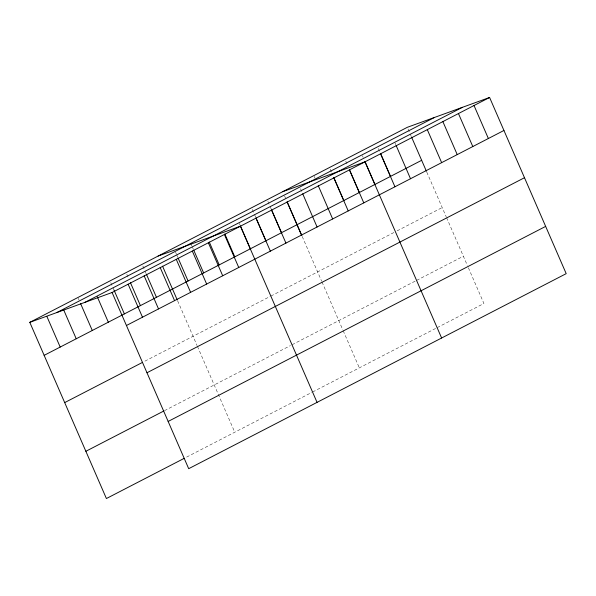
<?xml version="1.0" encoding="UTF-8"?>
<svg xmlns="http://www.w3.org/2000/svg" width="596" height="596" viewBox="0 0 596 596"><rect width="100%" height="100%" fill="white"/><g stroke="black" fill="none" stroke-linecap="round" stroke-linejoin="round"><path stroke-width="0.45" stroke-dasharray="2.98 2.23" d="M144.917 361.154L270.085 296.48M270.904 296.056L393.844 232.544M397.122 230.853L442.195 207.564M164.481 410.666L290.438 345.591M292.077 344.741L415.829 280.805M416.649 280.381L463.368 256.243M186.63 457.087L311.797 392.421M312.617 391.997L435.557 328.478M437.196 327.629L483.915 303.498L467.771 266.367M408.037 129.004L409.877 133.236M410.249 134.078L411.352 136.618M426.788 172.125L446.21 216.795M446.575 217.637L467.406 265.525M395.044 142.973L395.781 144.664M378.371 148.478L380.203 152.71M362.428 155.675L363.165 157.366M345.755 161.181L347.595 165.412M330.177 169.227L331.652 172.617M314.241 176.431L314.979 178.122M300.511 188.701L302.343 192.933M284.568 195.905L286.408 200.137M302.209 236.485L321.639 281.156M322.004 281.997L342.827 329.886M343.192 330.735L359.336 367.859M267.895 201.411L269.735 205.642M270.1 206.484L271.202 209.025M252.317 209.457L254.157 213.688M254.529 214.53L255.632 217.071M239.324 223.425L240.061 225.117M190.765 243.332L191.867 245.865M192.24 246.714L193.342 249.255M175.559 252.22L176.297 253.911M176.669 254.76L177.772 257.293M177.638 300.846L197.06 345.516M197.425 346.358L234.757 432.219M142.846 266.017L144.686 270.249M145.052 271.091L146.154 273.631M126.799 274.302L128.274 277.691M110.759 282.593L112.592 286.825M112.964 287.674L114.067 290.207M78.299 298.328L79.037 300.019"/><path stroke-width="0.89" d="M184.224 458.331L106.408 498.532L29.8 322.347L407.306 127.313L489.592 97.468L566.2 273.653L188.694 468.687L112.085 292.502L489.592 97.468M56.955 312.498L434.462 117.464M84.93 302.351L462.436 107.317M44.149 355.35L421.655 160.309M126.434 325.505L503.94 130.464M64.696 402.598L142.504 362.398M146.981 372.753L524.487 177.72M85.861 451.284L163.677 411.076M168.154 421.439L545.653 226.398M282.728 191.674L365.013 161.829L441.621 338.014M158.149 256.034L240.441 226.189L317.05 402.375M29.8 322.347L112.085 292.502M474.021 105.514L488.37 138.51M458.451 113.56L472.799 146.556M442.873 121.599L457.221 154.602M427.302 129.645L441.651 162.648M411.717 137.46L426.423 171.275M396.146 145.506L410.51 178.74M380.576 153.552L390.507 176.401M380.591 153.783L394.939 186.786M365.005 161.598L374.936 184.447M349.427 169.644L359.366 192.493M349.442 169.875L363.791 202.871M333.857 177.69L343.795 200.539M333.872 177.921L348.22 210.917M318.286 185.736L332.65 218.963M302.716 193.782L317.079 227.009M287.145 201.828L301.844 235.644M287.153 202.059L301.501 235.055M271.567 209.874L281.506 232.716M271.582 210.097L285.931 243.101M255.997 217.92L265.935 240.762M256.012 218.143L270.361 251.147M240.426 225.959L250.357 248.808M224.856 234.005L234.787 256.854M224.394 234.481L238.743 267.477M209.285 242.05L219.216 264.9M208.354 242.773L222.703 275.769M193.707 250.096L203.646 272.946M192.307 251.058L206.656 284.061M178.137 258.142L188.075 280.992M176.267 259.349L190.616 292.345M162.566 266.189L177.273 300.004M160.22 267.634L174.568 300.637M146.519 274.48L156.457 297.322M144.172 275.926L158.521 308.922M130.479 282.765L140.41 305.614M128.133 284.217L142.481 317.214M114.067 290.207L124.37 313.898M97.29 296.808L108.323 322.19M80.505 303.401L92.283 330.482M63.727 310.002L76.236 338.766M46.95 316.595L60.196 347.058"/></g></svg>
